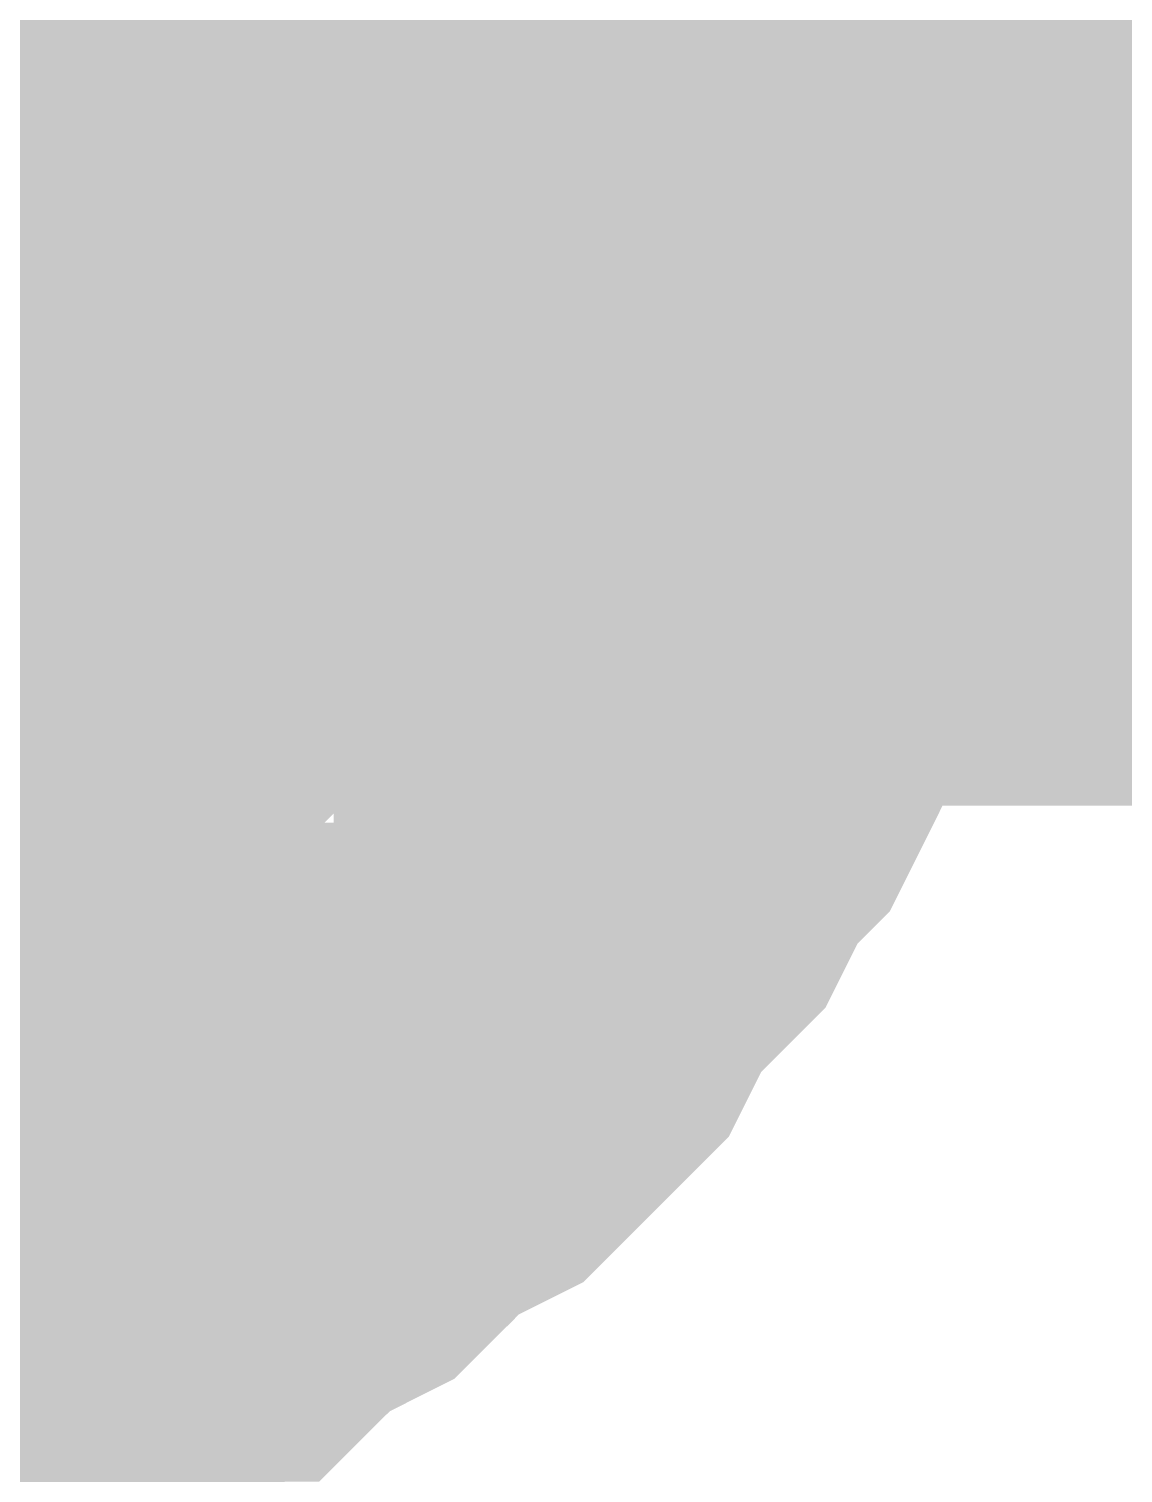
# Model space of a CAD drawing. Header units: inches. Extents: x 0 to 841, y 0 to 594.
# Drawn here: x 237.71 to 238.473, y 116.644 to 117.651 of the extents above; entities that cross this region are included whole.
import ezdxf

# ---------------------------------------------------------------- set-up
doc = ezdxf.new("R2010")
doc.units = ezdxf.units.IN
doc.layers.add('Sheet', color=255, linetype='Continuous')

msp = doc.modelspace()

# ---------------------------------------------------------------- linework, layer by layer
at = {"layer": 'Sheet'}
msp.add_lwpolyline([(237.246, 117.5, 0.508, 0.508, 1), (237.754, 117.5, 0.508, 0.508, 1)], format="xyseb", close=True, dxfattribs=at)
for points in [[(237.918, 117.8208, 0.2997, 0.2997, 0), (237.9405, 117.7983, 0.2997, 0.2997, 0), (237.9405, 117.7759, 0.2997, 0.2997, 0), (237.9629, 117.7534, 0.2997, 0.2997, 0), (237.9629, 117.7309, 0.2997, 0.2997, 0), (237.9854, 117.7085, 0.2997, 0.2997, 0), (237.9854, 117.686, 0.2997, 0.2997, 0), (238.0079, 117.6636, 0.2997, 0.2997, 0), (238.0079, 117.6411, 0.2997, 0.2997, 0), (238.0079, 117.6186, 0.2997, 0.2997, 0), (238.0303, 117.5962, 0.2997, 0.2997, 0), (238.0303, 117.5737, 0.2997, 0.2997, 0), (238.0303, 117.5288, 0.2997, 0.2997, 0), (238.0303, 117.5064, 0.2997, 0.2997, 0), (238.0303, 117.4839, 0.2997, 0.2997, 0)], [(237.918, 117.8208, 0.2997, 0.2997, 0), (237.9405, 117.7983, 0.2997, 0.2997, 0), (237.9405, 117.7759, 0.2997, 0.2997, 0), (237.9629, 117.7534, 0.2997, 0.2997, 0), (237.9629, 117.7309, 0.2997, 0.2997, 0), (237.9854, 117.7085, 0.2997, 0.2997, 0), (237.9854, 117.686, 0.2997, 0.2997, 0), (238.0079, 117.6636, 0.2997, 0.2997, 0), (238.0079, 117.6411, 0.2997, 0.2997, 0), (238.0079, 117.6186, 0.2997, 0.2997, 0), (238.0303, 117.5962, 0.2997, 0.2997, 0), (238.0303, 117.5737, 0.2997, 0.2997, 0), (238.0303, 117.5288, 0.2997, 0.2997, 0), (238.0303, 117.5064, 0.2997, 0.2997, 0), (238.0303, 117.4839, 0.2997, 0.2997, 0)], [(237.918, 117.8208, 0.2997, 0.2997, 0), (237.9405, 117.7983, 0.2997, 0.2997, 0), (237.9405, 117.7759, 0.2997, 0.2997, 0), (237.9629, 117.7534, 0.2997, 0.2997, 0), (237.9629, 117.7309, 0.2997, 0.2997, 0), (237.9854, 117.7085, 0.2997, 0.2997, 0), (237.9854, 117.686, 0.2997, 0.2997, 0), (238.0079, 117.6636, 0.2997, 0.2997, 0), (238.0079, 117.6411, 0.2997, 0.2997, 0), (238.0079, 117.6186, 0.2997, 0.2997, 0), (238.0303, 117.5962, 0.2997, 0.2997, 0), (238.0303, 117.5737, 0.2997, 0.2997, 0), (238.0303, 117.5288, 0.2997, 0.2997, 0), (238.0303, 117.5064, 0.2997, 0.2997, 0), (238.0303, 117.4839, 0.2997, 0.2997, 0)], [(238.21, 117.8208, 0.2997, 0.2997, 0), (238.21, 117.7759, 0.2997, 0.2997, 0), (238.2324, 117.7534, 0.2997, 0.2997, 0), (238.2324, 117.7085, 0.2997, 0.2997, 0), (238.2549, 117.686, 0.2997, 0.2997, 0), (238.2549, 117.6411, 0.2997, 0.2997, 0), (238.2773, 117.5962, 0.2997, 0.2997, 0), (238.2773, 117.5737, 0.2997, 0.2997, 0), (238.2773, 117.5288, 0.2997, 0.2997, 0), (238.2773, 117.4839, 0.2997, 0.2997, 0)], [(238.21, 117.8208, 0.2997, 0.2997, 0), (238.21, 117.7759, 0.2997, 0.2997, 0), (238.2324, 117.7534, 0.2997, 0.2997, 0), (238.2324, 117.7085, 0.2997, 0.2997, 0), (238.2549, 117.686, 0.2997, 0.2997, 0), (238.2549, 117.6411, 0.2997, 0.2997, 0), (238.2773, 117.5962, 0.2997, 0.2997, 0), (238.2773, 117.5737, 0.2997, 0.2997, 0), (238.2773, 117.5288, 0.2997, 0.2997, 0), (238.2773, 117.4839, 0.2997, 0.2997, 0)], [(238.21, 117.8208, 0.2997, 0.2997, 0), (238.21, 117.7759, 0.2997, 0.2997, 0), (238.2324, 117.7534, 0.2997, 0.2997, 0), (238.2324, 117.7085, 0.2997, 0.2997, 0), (238.2549, 117.686, 0.2997, 0.2997, 0), (238.2549, 117.6411, 0.2997, 0.2997, 0), (238.2773, 117.5962, 0.2997, 0.2997, 0), (238.2773, 117.5737, 0.2997, 0.2997, 0), (238.2773, 117.5288, 0.2997, 0.2997, 0), (238.2773, 117.4839, 0.2997, 0.2997, 0)], [(238.21, 117.8208, 0.2997, 0.2997, 0), (238.21, 117.7759, 0.2997, 0.2997, 0), (238.2324, 117.7534, 0.2997, 0.2997, 0), (238.2324, 117.7085, 0.2997, 0.2997, 0), (238.2549, 117.686, 0.2997, 0.2997, 0), (238.2549, 117.6411, 0.2997, 0.2997, 0), (238.2773, 117.5962, 0.2997, 0.2997, 0), (238.2773, 117.5737, 0.2997, 0.2997, 0), (238.2773, 117.5288, 0.2997, 0.2997, 0), (238.2773, 117.4839, 0.2997, 0.2997, 0)], [(222.512, 117.4839, 0.7493, 0.7493, 0), (237.5138, 117.4839, 0.7493, 0.7493, 0)], [(242.5219, 117.4839, 0.7493, 0.7493, 0), (237.5138, 117.4839, 0.7493, 0.7493, 0)], [(237.5138, 112.498, 0.7493, 0.7493, 0), (237.5138, 117.4839, 0.7493, 0.7493, 0)], [(237.9854, 117.7085, 0.0991, 0.0991, 0), (237.9854, 117.686, 0.0991, 0.0991, 0), (238.0079, 117.6636, 0.0991, 0.0991, 0), (238.0079, 117.6411, 0.0991, 0.0991, 0), (238.0079, 117.6186, 0.0991, 0.0991, 0), (238.0303, 117.5962, 0.0991, 0.0991, 0), (238.0303, 117.5737, 0.0991, 0.0991, 0), (238.0303, 117.5288, 0.0991, 0.0991, 0), (238.0303, 117.5064, 0.0991, 0.0991, 0), (238.0303, 117.4839, 0.0991, 0.0991, 0)], [(237.9854, 117.7085, 0.0991, 0.0991, 0), (237.9854, 117.686, 0.0991, 0.0991, 0), (238.0079, 117.6636, 0.0991, 0.0991, 0), (238.0079, 117.6411, 0.0991, 0.0991, 0), (238.0079, 117.6186, 0.0991, 0.0991, 0), (238.0303, 117.5962, 0.0991, 0.0991, 0), (238.0303, 117.5737, 0.0991, 0.0991, 0), (238.0303, 117.5288, 0.0991, 0.0991, 0), (238.0303, 117.5064, 0.0991, 0.0991, 0), (238.0303, 117.4839, 0.0991, 0.0991, 0)], [(237.9854, 117.7085, 0.0991, 0.0991, 0), (237.9854, 117.686, 0.0991, 0.0991, 0), (238.0079, 117.6636, 0.0991, 0.0991, 0), (238.0079, 117.6411, 0.0991, 0.0991, 0), (238.0079, 117.6186, 0.0991, 0.0991, 0), (238.0303, 117.5962, 0.0991, 0.0991, 0), (238.0303, 117.5737, 0.0991, 0.0991, 0), (238.0303, 117.5288, 0.0991, 0.0991, 0), (238.0303, 117.5064, 0.0991, 0.0991, 0), (238.0303, 117.4839, 0.0991, 0.0991, 0)], [(238.2324, 117.7085, 0.0991, 0.0991, 0), (238.2549, 117.686, 0.0991, 0.0991, 0), (238.2549, 117.6411, 0.0991, 0.0991, 0), (238.2773, 117.5962, 0.0991, 0.0991, 0), (238.2773, 117.5737, 0.0991, 0.0991, 0), (238.2773, 117.5288, 0.0991, 0.0991, 0), (238.2773, 117.4839, 0.0991, 0.0991, 0)], [(238.2324, 117.7085, 0.0991, 0.0991, 0), (238.2549, 117.686, 0.0991, 0.0991, 0), (238.2549, 117.6411, 0.0991, 0.0991, 0), (238.2773, 117.5962, 0.0991, 0.0991, 0), (238.2773, 117.5737, 0.0991, 0.0991, 0), (238.2773, 117.5288, 0.0991, 0.0991, 0), (238.2773, 117.4839, 0.0991, 0.0991, 0)], [(238.2324, 117.7085, 0.0991, 0.0991, 0), (238.2549, 117.686, 0.0991, 0.0991, 0), (238.2549, 117.6411, 0.0991, 0.0991, 0), (238.2773, 117.5962, 0.0991, 0.0991, 0), (238.2773, 117.5737, 0.0991, 0.0991, 0), (238.2773, 117.5288, 0.0991, 0.0991, 0), (238.2773, 117.4839, 0.0991, 0.0991, 0)], [(238.2324, 117.7085, 0.0991, 0.0991, 0), (238.2549, 117.686, 0.0991, 0.0991, 0), (238.2549, 117.6411, 0.0991, 0.0991, 0), (238.2773, 117.5962, 0.0991, 0.0991, 0), (238.2773, 117.5737, 0.0991, 0.0991, 0), (238.2773, 117.5288, 0.0991, 0.0991, 0), (238.2773, 117.4839, 0.0991, 0.0991, 0)], [(242.5219, 117.4839, 0.2997, 0.2997, 0), (237.5138, 117.4839, 0.2997, 0.2997, 0)], [(238.2773, 117.4839, 0.2997, 0.2997, 0), (238.2773, 117.439, 0.2997, 0.2997, 0), (238.2773, 117.4165, 0.2997, 0.2997, 0), (238.2773, 117.3716, 0.2997, 0.2997, 0), (238.2549, 117.3267, 0.2997, 0.2997, 0), (238.2549, 117.3042, 0.2997, 0.2997, 0), (238.2324, 117.2593, 0.2997, 0.2997, 0), (238.2324, 117.2368, 0.2997, 0.2997, 0), (238.21, 117.1919, 0.2997, 0.2997, 0), (238.21, 117.1695, 0.2997, 0.2997, 0), (238.1875, 117.1245, 0.2997, 0.2997, 0), (238.1651, 117.1021, 0.2997, 0.2997, 0), (238.1426, 117.0572, 0.2997, 0.2997, 0), (238.1201, 117.0347, 0.2997, 0.2997, 0), (238.0977, 117.0123, 0.2997, 0.2997, 0), (238.0752, 116.9673, 0.2997, 0.2997, 0), (238.0528, 116.9449, 0.2997, 0.2997, 0), (238.0303, 116.9224, 0.2997, 0.2997, 0), (238.0079, 116.9, 0.2997, 0.2997, 0), (237.9629, 116.8775, 0.2997, 0.2997, 0), (237.9405, 116.855, 0.2997, 0.2997, 0), (237.918, 116.8326, 0.2997, 0.2997, 0), (237.8731, 116.8101, 0.2997, 0.2997, 0), (237.8506, 116.7877, 0.2997, 0.2997, 0), (237.8057, 116.7877, 0.2997, 0.2997, 0), (237.7833, 116.7652, 0.2997, 0.2997, 0), (237.7384, 116.7652, 0.2997, 0.2997, 0), (237.7159, 116.7427, 0.2997, 0.2997, 0), (237.671, 116.7427, 0.2997, 0.2997, 0), (237.6261, 116.7203, 0.2997, 0.2997, 0), (237.6036, 116.7203, 0.2997, 0.2997, 0), (237.5587, 116.7203, 0.2997, 0.2997, 0)], [(238.2773, 117.4839, 0.2997, 0.2997, 0), (238.2773, 117.439, 0.2997, 0.2997, 0), (238.2773, 117.4165, 0.2997, 0.2997, 0), (238.2773, 117.3716, 0.2997, 0.2997, 0), (238.2549, 117.3267, 0.2997, 0.2997, 0), (238.2549, 117.3042, 0.2997, 0.2997, 0), (238.2324, 117.2593, 0.2997, 0.2997, 0), (238.2324, 117.2368, 0.2997, 0.2997, 0), (238.21, 117.1919, 0.2997, 0.2997, 0), (238.21, 117.1695, 0.2997, 0.2997, 0), (238.1875, 117.1245, 0.2997, 0.2997, 0), (238.1651, 117.1021, 0.2997, 0.2997, 0), (238.1426, 117.0572, 0.2997, 0.2997, 0), (238.1201, 117.0347, 0.2997, 0.2997, 0), (238.0977, 117.0123, 0.2997, 0.2997, 0), (238.0752, 116.9673, 0.2997, 0.2997, 0), (238.0528, 116.9449, 0.2997, 0.2997, 0), (238.0303, 116.9224, 0.2997, 0.2997, 0), (238.0079, 116.9, 0.2997, 0.2997, 0), (237.9629, 116.8775, 0.2997, 0.2997, 0), (237.9405, 116.855, 0.2997, 0.2997, 0), (237.918, 116.8326, 0.2997, 0.2997, 0), (237.8731, 116.8101, 0.2997, 0.2997, 0), (237.8506, 116.7877, 0.2997, 0.2997, 0), (237.8057, 116.7877, 0.2997, 0.2997, 0), (237.7833, 116.7652, 0.2997, 0.2997, 0), (237.7384, 116.7652, 0.2997, 0.2997, 0), (237.7159, 116.7427, 0.2997, 0.2997, 0), (237.671, 116.7427, 0.2997, 0.2997, 0), (237.6261, 116.7203, 0.2997, 0.2997, 0), (237.6036, 116.7203, 0.2997, 0.2997, 0), (237.5587, 116.7203, 0.2997, 0.2997, 0)], [(238.2773, 117.4839, 0.2997, 0.2997, 0), (238.2773, 117.439, 0.2997, 0.2997, 0), (238.2773, 117.4165, 0.2997, 0.2997, 0), (238.2773, 117.3716, 0.2997, 0.2997, 0), (238.2549, 117.3267, 0.2997, 0.2997, 0), (238.2549, 117.3042, 0.2997, 0.2997, 0), (238.2324, 117.2593, 0.2997, 0.2997, 0), (238.2324, 117.2368, 0.2997, 0.2997, 0), (238.21, 117.1919, 0.2997, 0.2997, 0), (238.21, 117.1695, 0.2997, 0.2997, 0), (238.1875, 117.1245, 0.2997, 0.2997, 0), (238.1651, 117.1021, 0.2997, 0.2997, 0), (238.1426, 117.0572, 0.2997, 0.2997, 0), (238.1201, 117.0347, 0.2997, 0.2997, 0), (238.0977, 117.0123, 0.2997, 0.2997, 0), (238.0752, 116.9673, 0.2997, 0.2997, 0), (238.0528, 116.9449, 0.2997, 0.2997, 0), (238.0303, 116.9224, 0.2997, 0.2997, 0), (238.0079, 116.9, 0.2997, 0.2997, 0), (237.9629, 116.8775, 0.2997, 0.2997, 0), (237.9405, 116.855, 0.2997, 0.2997, 0), (237.918, 116.8326, 0.2997, 0.2997, 0), (237.8731, 116.8101, 0.2997, 0.2997, 0), (237.8506, 116.7877, 0.2997, 0.2997, 0), (237.8057, 116.7877, 0.2997, 0.2997, 0), (237.7833, 116.7652, 0.2997, 0.2997, 0), (237.7384, 116.7652, 0.2997, 0.2997, 0), (237.7159, 116.7427, 0.2997, 0.2997, 0), (237.671, 116.7427, 0.2997, 0.2997, 0), (237.6261, 116.7203, 0.2997, 0.2997, 0), (237.6036, 116.7203, 0.2997, 0.2997, 0), (237.5587, 116.7203, 0.2997, 0.2997, 0)], [(238.2773, 117.4839, 0.2997, 0.2997, 0), (238.2773, 117.439, 0.2997, 0.2997, 0), (238.2773, 117.4165, 0.2997, 0.2997, 0), (238.2773, 117.3716, 0.2997, 0.2997, 0), (238.2549, 117.3267, 0.2997, 0.2997, 0), (238.2549, 117.3042, 0.2997, 0.2997, 0), (238.2324, 117.2593, 0.2997, 0.2997, 0), (238.2324, 117.2368, 0.2997, 0.2997, 0), (238.21, 117.1919, 0.2997, 0.2997, 0), (238.21, 117.1695, 0.2997, 0.2997, 0), (238.1875, 117.1245, 0.2997, 0.2997, 0), (238.1651, 117.1021, 0.2997, 0.2997, 0), (238.1426, 117.0572, 0.2997, 0.2997, 0), (238.1201, 117.0347, 0.2997, 0.2997, 0), (238.0977, 117.0123, 0.2997, 0.2997, 0), (238.0752, 116.9673, 0.2997, 0.2997, 0), (238.0528, 116.9449, 0.2997, 0.2997, 0), (238.0303, 116.9224, 0.2997, 0.2997, 0), (238.0079, 116.9, 0.2997, 0.2997, 0), (237.9629, 116.8775, 0.2997, 0.2997, 0), (237.9405, 116.855, 0.2997, 0.2997, 0), (237.918, 116.8326, 0.2997, 0.2997, 0), (237.8731, 116.8101, 0.2997, 0.2997, 0), (237.8506, 116.7877, 0.2997, 0.2997, 0), (237.8057, 116.7877, 0.2997, 0.2997, 0), (237.7833, 116.7652, 0.2997, 0.2997, 0), (237.7384, 116.7652, 0.2997, 0.2997, 0), (237.7159, 116.7427, 0.2997, 0.2997, 0), (237.671, 116.7427, 0.2997, 0.2997, 0), (237.6261, 116.7203, 0.2997, 0.2997, 0), (237.6036, 116.7203, 0.2997, 0.2997, 0), (237.5587, 116.7203, 0.2997, 0.2997, 0)], [(238.0303, 117.4839, 0.2997, 0.2997, 0), (238.0303, 117.4614, 0.2997, 0.2997, 0), (238.0303, 117.439, 0.2997, 0.2997, 0), (238.0303, 117.4165, 0.2997, 0.2997, 0), (238.0303, 117.3941, 0.2997, 0.2997, 0), (238.0079, 117.3716, 0.2997, 0.2997, 0), (238.0079, 117.3491, 0.2997, 0.2997, 0), (238.0079, 117.3042, 0.2997, 0.2997, 0), (237.9854, 117.2818, 0.2997, 0.2997, 0), (237.9854, 117.2818, 0.2997, 0.2997, 0), (237.9629, 117.2593, 0.2997, 0.2997, 0), (237.9629, 117.2368, 0.2997, 0.2997, 0), (237.9405, 117.2144, 0.2997, 0.2997, 0), (237.9405, 117.1919, 0.2997, 0.2997, 0), (237.918, 117.1695, 0.2997, 0.2997, 0), (237.8956, 117.147, 0.2997, 0.2997, 0), (237.8731, 117.147, 0.2997, 0.2997, 0), (237.8731, 117.1245, 0.2997, 0.2997, 0), (237.8506, 117.1021, 0.2997, 0.2997, 0), (237.8282, 117.0796, 0.2997, 0.2997, 0), (237.8057, 117.0796, 0.2997, 0.2997, 0), (237.7833, 117.0572, 0.2997, 0.2997, 0), (237.7608, 117.0572, 0.2997, 0.2997, 0), (237.7384, 117.0347, 0.2997, 0.2997, 0), (237.7159, 117.0347, 0.2997, 0.2997, 0), (237.6934, 117.0123, 0.2997, 0.2997, 0), (237.671, 117.0123, 0.2997, 0.2997, 0), (237.6485, 117.0123, 0.2997, 0.2997, 0), (237.6261, 116.9898, 0.2997, 0.2997, 0), (237.6036, 116.9898, 0.2997, 0.2997, 0), (237.5587, 116.9898, 0.2997, 0.2997, 0)], [(238.0303, 117.4839, 0.2997, 0.2997, 0), (238.0303, 117.4614, 0.2997, 0.2997, 0), (238.0303, 117.439, 0.2997, 0.2997, 0), (238.0303, 117.4165, 0.2997, 0.2997, 0), (238.0303, 117.3941, 0.2997, 0.2997, 0), (238.0079, 117.3716, 0.2997, 0.2997, 0), (238.0079, 117.3491, 0.2997, 0.2997, 0), (238.0079, 117.3042, 0.2997, 0.2997, 0), (237.9854, 117.2818, 0.2997, 0.2997, 0), (237.9854, 117.2818, 0.2997, 0.2997, 0), (237.9629, 117.2593, 0.2997, 0.2997, 0), (237.9629, 117.2368, 0.2997, 0.2997, 0), (237.9405, 117.2144, 0.2997, 0.2997, 0), (237.9405, 117.1919, 0.2997, 0.2997, 0), (237.918, 117.1695, 0.2997, 0.2997, 0), (237.8956, 117.147, 0.2997, 0.2997, 0), (237.8731, 117.147, 0.2997, 0.2997, 0), (237.8731, 117.1245, 0.2997, 0.2997, 0), (237.8506, 117.1021, 0.2997, 0.2997, 0), (237.8282, 117.0796, 0.2997, 0.2997, 0), (237.8057, 117.0796, 0.2997, 0.2997, 0), (237.7833, 117.0572, 0.2997, 0.2997, 0), (237.7608, 117.0572, 0.2997, 0.2997, 0), (237.7384, 117.0347, 0.2997, 0.2997, 0), (237.7159, 117.0347, 0.2997, 0.2997, 0), (237.6934, 117.0123, 0.2997, 0.2997, 0), (237.671, 117.0123, 0.2997, 0.2997, 0), (237.6485, 117.0123, 0.2997, 0.2997, 0), (237.6261, 116.9898, 0.2997, 0.2997, 0), (237.6036, 116.9898, 0.2997, 0.2997, 0), (237.5587, 116.9898, 0.2997, 0.2997, 0)], [(238.0303, 117.4839, 0.2997, 0.2997, 0), (238.0303, 117.4614, 0.2997, 0.2997, 0), (238.0303, 117.439, 0.2997, 0.2997, 0), (238.0303, 117.4165, 0.2997, 0.2997, 0), (238.0303, 117.3941, 0.2997, 0.2997, 0), (238.0079, 117.3716, 0.2997, 0.2997, 0), (238.0079, 117.3491, 0.2997, 0.2997, 0), (238.0079, 117.3042, 0.2997, 0.2997, 0), (237.9854, 117.2818, 0.2997, 0.2997, 0), (237.9854, 117.2818, 0.2997, 0.2997, 0), (237.9629, 117.2593, 0.2997, 0.2997, 0), (237.9629, 117.2368, 0.2997, 0.2997, 0), (237.9405, 117.2144, 0.2997, 0.2997, 0), (237.9405, 117.1919, 0.2997, 0.2997, 0), (237.918, 117.1695, 0.2997, 0.2997, 0), (237.8956, 117.147, 0.2997, 0.2997, 0), (237.8731, 117.147, 0.2997, 0.2997, 0), (237.8731, 117.1245, 0.2997, 0.2997, 0), (237.8506, 117.1021, 0.2997, 0.2997, 0), (237.8282, 117.0796, 0.2997, 0.2997, 0), (237.8057, 117.0796, 0.2997, 0.2997, 0), (237.7833, 117.0572, 0.2997, 0.2997, 0), (237.7608, 117.0572, 0.2997, 0.2997, 0), (237.7384, 117.0347, 0.2997, 0.2997, 0), (237.7159, 117.0347, 0.2997, 0.2997, 0), (237.6934, 117.0123, 0.2997, 0.2997, 0), (237.671, 117.0123, 0.2997, 0.2997, 0), (237.6485, 117.0123, 0.2997, 0.2997, 0), (237.6261, 116.9898, 0.2997, 0.2997, 0), (237.6036, 116.9898, 0.2997, 0.2997, 0), (237.5587, 116.9898, 0.2997, 0.2997, 0)], [(238.0303, 117.4839, 0.2997, 0.2997, 0), (238.0303, 117.4839, 0.2997, 0.2997, 0), (238.0303, 117.4839, 0.2997, 0.2997, 0), (238.0303, 117.4839, 0.2997, 0.2997, 0), (238.0303, 117.4839, 0.2997, 0.2997, 0), (238.0303, 117.4839, 0.2997, 0.2997, 0), (238.0303, 117.4839, 0.2997, 0.2997, 0), (238.0303, 117.4839, 0.2997, 0.2997, 0), (238.0303, 117.4839, 0.2997, 0.2997, 0), (238.0303, 117.4839, 0.2997, 0.2997, 0), (238.0303, 117.4839, 0.2997, 0.2997, 0), (238.0303, 117.4839, 0.2997, 0.2997, 0), (238.0303, 117.4839, 0.2997, 0.2997, 0), (238.0303, 117.4839, 0.2997, 0.2997, 0), (238.0303, 117.4839, 0.2997, 0.2997, 0), (238.0303, 117.4839, 0.2997, 0.2997, 0), (238.0303, 117.4839, 0.2997, 0.2997, 0), (238.0303, 117.4839, 0.2997, 0.2997, 0), (238.0303, 117.4839, 0.2997, 0.2997, 0), (238.0303, 117.4839, 0.2997, 0.2997, 0), (238.0303, 117.4839, 0.2997, 0.2997, 0), (238.0303, 117.4839, 0.2997, 0.2997, 0), (238.0303, 117.4839, 0.2997, 0.2997, 0), (238.0303, 117.4839, 0.2997, 0.2997, 0), (238.0303, 117.4839, 0.2997, 0.2997, 0), (238.0303, 117.4839, 0.2997, 0.2997, 0), (238.0303, 117.4839, 0.2997, 0.2997, 0), (238.0303, 117.4839, 0.2997, 0.2997, 0), (238.0303, 117.4839, 0.2997, 0.2997, 0), (238.0303, 117.4839, 0.2997, 0.2997, 0), (238.0303, 117.4839, 0.2997, 0.2997, 0), (238.0303, 117.4839, 0.2997, 0.2997, 0), (238.0303, 117.4839, 0.2997, 0.2997, 0)], [(238.0303, 117.4839, 0.2997, 0.2997, 0), (238.0303, 117.4839, 0.2997, 0.2997, 0)], [(238.0303, 117.4839, 0.2997, 0.2997, 0), (238.0303, 117.4839, 0.2997, 0.2997, 0), (238.0303, 117.4839, 0.2997, 0.2997, 0), (238.0303, 117.4839, 0.2997, 0.2997, 0), (238.0303, 117.4839, 0.2997, 0.2997, 0), (238.0303, 117.4839, 0.2997, 0.2997, 0), (238.0303, 117.4839, 0.2997, 0.2997, 0), (238.0303, 117.4839, 0.2997, 0.2997, 0), (238.0303, 117.4839, 0.2997, 0.2997, 0), (238.0303, 117.4839, 0.2997, 0.2997, 0), (238.0303, 117.4839, 0.2997, 0.2997, 0), (238.0303, 117.4839, 0.2997, 0.2997, 0), (238.0303, 117.4839, 0.2997, 0.2997, 0), (238.0303, 117.4839, 0.2997, 0.2997, 0), (238.0303, 117.4839, 0.2997, 0.2997, 0), (238.0303, 117.4839, 0.2997, 0.2997, 0), (238.0303, 117.4839, 0.2997, 0.2997, 0), (238.0303, 117.4839, 0.2997, 0.2997, 0), (238.0303, 117.4839, 0.2997, 0.2997, 0), (238.0303, 117.4839, 0.2997, 0.2997, 0), (238.0303, 117.4839, 0.2997, 0.2997, 0), (238.0303, 117.4839, 0.2997, 0.2997, 0), (238.0303, 117.4839, 0.2997, 0.2997, 0), (238.0303, 117.4839, 0.2997, 0.2997, 0), (238.0303, 117.4839, 0.2997, 0.2997, 0), (238.0303, 117.4839, 0.2997, 0.2997, 0), (238.0303, 117.4839, 0.2997, 0.2997, 0), (238.0303, 117.4839, 0.2997, 0.2997, 0), (238.0303, 117.4839, 0.2997, 0.2997, 0), (238.0303, 117.4839, 0.2997, 0.2997, 0), (238.0303, 117.4839, 0.2997, 0.2997, 0), (238.0303, 117.4839, 0.2997, 0.2997, 0), (238.0303, 117.4839, 0.2997, 0.2997, 0)], [(238.0303, 117.4839, 0.2997, 0.2997, 0), (238.0303, 117.4839, 0.2997, 0.2997, 0)], [(238.0303, 117.4839, 0.2997, 0.2997, 0), (238.0303, 117.4839, 0.2997, 0.2997, 0), (238.0303, 117.4839, 0.2997, 0.2997, 0), (238.0303, 117.4839, 0.2997, 0.2997, 0), (238.0303, 117.4839, 0.2997, 0.2997, 0), (238.0303, 117.4839, 0.2997, 0.2997, 0), (238.0303, 117.4839, 0.2997, 0.2997, 0), (238.0303, 117.4839, 0.2997, 0.2997, 0), (238.0303, 117.4839, 0.2997, 0.2997, 0), (238.0303, 117.4839, 0.2997, 0.2997, 0), (238.0303, 117.4839, 0.2997, 0.2997, 0), (238.0303, 117.4839, 0.2997, 0.2997, 0), (238.0303, 117.4839, 0.2997, 0.2997, 0), (238.0303, 117.4839, 0.2997, 0.2997, 0), (238.0303, 117.4839, 0.2997, 0.2997, 0), (238.0303, 117.4839, 0.2997, 0.2997, 0), (238.0303, 117.4839, 0.2997, 0.2997, 0), (238.0303, 117.4839, 0.2997, 0.2997, 0), (238.0303, 117.4839, 0.2997, 0.2997, 0), (238.0303, 117.4839, 0.2997, 0.2997, 0), (238.0303, 117.4839, 0.2997, 0.2997, 0), (238.0303, 117.4839, 0.2997, 0.2997, 0), (238.0303, 117.4839, 0.2997, 0.2997, 0), (238.0303, 117.4839, 0.2997, 0.2997, 0), (238.0303, 117.4839, 0.2997, 0.2997, 0), (238.0303, 117.4839, 0.2997, 0.2997, 0), (238.0303, 117.4839, 0.2997, 0.2997, 0), (238.0303, 117.4839, 0.2997, 0.2997, 0), (238.0303, 117.4839, 0.2997, 0.2997, 0), (238.0303, 117.4839, 0.2997, 0.2997, 0), (238.0303, 117.4839, 0.2997, 0.2997, 0), (238.0303, 117.4839, 0.2997, 0.2997, 0), (238.0303, 117.4839, 0.2997, 0.2997, 0)], [(238.0303, 117.4839, 0.2997, 0.2997, 0), (238.0303, 117.4839, 0.2997, 0.2997, 0)], [(238.2773, 117.4839, 0.2997, 0.2997, 0), (238.2773, 117.4839, 0.2997, 0.2997, 0), (238.2773, 117.4839, 0.2997, 0.2997, 0), (238.2773, 117.4839, 0.2997, 0.2997, 0), (238.2773, 117.4839, 0.2997, 0.2997, 0), (238.2773, 117.4839, 0.2997, 0.2997, 0), (238.2773, 117.4839, 0.2997, 0.2997, 0), (238.2773, 117.4839, 0.2997, 0.2997, 0), (238.2773, 117.4839, 0.2997, 0.2997, 0), (238.2773, 117.4839, 0.2997, 0.2997, 0), (238.2773, 117.4839, 0.2997, 0.2997, 0), (238.2773, 117.4839, 0.2997, 0.2997, 0), (238.2773, 117.4839, 0.2997, 0.2997, 0), (238.2773, 117.4839, 0.2997, 0.2997, 0), (238.2773, 117.4839, 0.2997, 0.2997, 0), (238.2773, 117.4839, 0.2997, 0.2997, 0), (238.2773, 117.4839, 0.2997, 0.2997, 0), (238.2773, 117.4839, 0.2997, 0.2997, 0), (238.2773, 117.4839, 0.2997, 0.2997, 0), (238.2773, 117.4839, 0.2997, 0.2997, 0), (238.2773, 117.4839, 0.2997, 0.2997, 0), (238.2773, 117.4839, 0.2997, 0.2997, 0), (238.2773, 117.4839, 0.2997, 0.2997, 0), (238.2773, 117.4839, 0.2997, 0.2997, 0), (238.2773, 117.4839, 0.2997, 0.2997, 0), (238.2773, 117.4839, 0.2997, 0.2997, 0), (238.2773, 117.4839, 0.2997, 0.2997, 0), (238.2773, 117.4839, 0.2997, 0.2997, 0), (238.2773, 117.4839, 0.2997, 0.2997, 0), (238.2773, 117.4839, 0.2997, 0.2997, 0), (238.2773, 117.4839, 0.2997, 0.2997, 0), (238.2773, 117.4839, 0.2997, 0.2997, 0), (238.2773, 117.4839, 0.2997, 0.2997, 0)], [(238.2773, 117.4839, 0.2997, 0.2997, 0), (238.2773, 117.4839, 0.2997, 0.2997, 0)], [(238.2773, 117.4839, 0.2997, 0.2997, 0), (238.2773, 117.4839, 0.2997, 0.2997, 0), (238.2773, 117.4839, 0.2997, 0.2997, 0), (238.2773, 117.4839, 0.2997, 0.2997, 0), (238.2773, 117.4839, 0.2997, 0.2997, 0), (238.2773, 117.4839, 0.2997, 0.2997, 0), (238.2773, 117.4839, 0.2997, 0.2997, 0), (238.2773, 117.4839, 0.2997, 0.2997, 0), (238.2773, 117.4839, 0.2997, 0.2997, 0), (238.2773, 117.4839, 0.2997, 0.2997, 0), (238.2773, 117.4839, 0.2997, 0.2997, 0), (238.2773, 117.4839, 0.2997, 0.2997, 0), (238.2773, 117.4839, 0.2997, 0.2997, 0), (238.2773, 117.4839, 0.2997, 0.2997, 0), (238.2773, 117.4839, 0.2997, 0.2997, 0), (238.2773, 117.4839, 0.2997, 0.2997, 0), (238.2773, 117.4839, 0.2997, 0.2997, 0), (238.2773, 117.4839, 0.2997, 0.2997, 0), (238.2773, 117.4839, 0.2997, 0.2997, 0), (238.2773, 117.4839, 0.2997, 0.2997, 0), (238.2773, 117.4839, 0.2997, 0.2997, 0), (238.2773, 117.4839, 0.2997, 0.2997, 0), (238.2773, 117.4839, 0.2997, 0.2997, 0), (238.2773, 117.4839, 0.2997, 0.2997, 0), (238.2773, 117.4839, 0.2997, 0.2997, 0), (238.2773, 117.4839, 0.2997, 0.2997, 0), (238.2773, 117.4839, 0.2997, 0.2997, 0), (238.2773, 117.4839, 0.2997, 0.2997, 0), (238.2773, 117.4839, 0.2997, 0.2997, 0), (238.2773, 117.4839, 0.2997, 0.2997, 0), (238.2773, 117.4839, 0.2997, 0.2997, 0), (238.2773, 117.4839, 0.2997, 0.2997, 0), (238.2773, 117.4839, 0.2997, 0.2997, 0)], [(238.2773, 117.4839, 0.2997, 0.2997, 0), (238.2773, 117.4839, 0.2997, 0.2997, 0)], [(238.2773, 117.4839, 0.2997, 0.2997, 0), (238.2773, 117.4839, 0.2997, 0.2997, 0), (238.2773, 117.4839, 0.2997, 0.2997, 0), (238.2773, 117.4839, 0.2997, 0.2997, 0), (238.2773, 117.4839, 0.2997, 0.2997, 0), (238.2773, 117.4839, 0.2997, 0.2997, 0), (238.2773, 117.4839, 0.2997, 0.2997, 0), (238.2773, 117.4839, 0.2997, 0.2997, 0), (238.2773, 117.4839, 0.2997, 0.2997, 0), (238.2773, 117.4839, 0.2997, 0.2997, 0), (238.2773, 117.4839, 0.2997, 0.2997, 0), (238.2773, 117.4839, 0.2997, 0.2997, 0), (238.2773, 117.4839, 0.2997, 0.2997, 0), (238.2773, 117.4839, 0.2997, 0.2997, 0), (238.2773, 117.4839, 0.2997, 0.2997, 0), (238.2773, 117.4839, 0.2997, 0.2997, 0), (238.2773, 117.4839, 0.2997, 0.2997, 0), (238.2773, 117.4839, 0.2997, 0.2997, 0), (238.2773, 117.4839, 0.2997, 0.2997, 0), (238.2773, 117.4839, 0.2997, 0.2997, 0), (238.2773, 117.4839, 0.2997, 0.2997, 0), (238.2773, 117.4839, 0.2997, 0.2997, 0), (238.2773, 117.4839, 0.2997, 0.2997, 0), (238.2773, 117.4839, 0.2997, 0.2997, 0), (238.2773, 117.4839, 0.2997, 0.2997, 0), (238.2773, 117.4839, 0.2997, 0.2997, 0), (238.2773, 117.4839, 0.2997, 0.2997, 0), (238.2773, 117.4839, 0.2997, 0.2997, 0), (238.2773, 117.4839, 0.2997, 0.2997, 0), (238.2773, 117.4839, 0.2997, 0.2997, 0), (238.2773, 117.4839, 0.2997, 0.2997, 0), (238.2773, 117.4839, 0.2997, 0.2997, 0), (238.2773, 117.4839, 0.2997, 0.2997, 0)], [(238.2773, 117.4839, 0.2997, 0.2997, 0), (238.2773, 117.4839, 0.2997, 0.2997, 0)], [(238.2773, 117.4839, 0.2997, 0.2997, 0), (238.2773, 117.4839, 0.2997, 0.2997, 0), (238.2773, 117.4839, 0.2997, 0.2997, 0), (238.2773, 117.4839, 0.2997, 0.2997, 0), (238.2773, 117.4839, 0.2997, 0.2997, 0), (238.2773, 117.4839, 0.2997, 0.2997, 0), (238.2773, 117.4839, 0.2997, 0.2997, 0), (238.2773, 117.4839, 0.2997, 0.2997, 0), (238.2773, 117.4839, 0.2997, 0.2997, 0), (238.2773, 117.4839, 0.2997, 0.2997, 0), (238.2773, 117.4839, 0.2997, 0.2997, 0), (238.2773, 117.4839, 0.2997, 0.2997, 0), (238.2773, 117.4839, 0.2997, 0.2997, 0), (238.2773, 117.4839, 0.2997, 0.2997, 0), (238.2773, 117.4839, 0.2997, 0.2997, 0), (238.2773, 117.4839, 0.2997, 0.2997, 0), (238.2773, 117.4839, 0.2997, 0.2997, 0), (238.2773, 117.4839, 0.2997, 0.2997, 0), (238.2773, 117.4839, 0.2997, 0.2997, 0), (238.2773, 117.4839, 0.2997, 0.2997, 0), (238.2773, 117.4839, 0.2997, 0.2997, 0), (238.2773, 117.4839, 0.2997, 0.2997, 0), (238.2773, 117.4839, 0.2997, 0.2997, 0), (238.2773, 117.4839, 0.2997, 0.2997, 0), (238.2773, 117.4839, 0.2997, 0.2997, 0), (238.2773, 117.4839, 0.2997, 0.2997, 0), (238.2773, 117.4839, 0.2997, 0.2997, 0), (238.2773, 117.4839, 0.2997, 0.2997, 0), (238.2773, 117.4839, 0.2997, 0.2997, 0), (238.2773, 117.4839, 0.2997, 0.2997, 0), (238.2773, 117.4839, 0.2997, 0.2997, 0), (238.2773, 117.4839, 0.2997, 0.2997, 0), (238.2773, 117.4839, 0.2997, 0.2997, 0)], [(238.2773, 117.4839, 0.2997, 0.2997, 0), (238.2773, 117.4839, 0.2997, 0.2997, 0)], [(238.2773, 117.4839, 0.0991, 0.0991, 0), (238.2773, 117.439, 0.0991, 0.0991, 0), (238.2773, 117.4165, 0.0991, 0.0991, 0), (238.2773, 117.3716, 0.0991, 0.0991, 0), (238.2549, 117.3267, 0.0991, 0.0991, 0), (238.2549, 117.3042, 0.0991, 0.0991, 0), (238.2324, 117.2593, 0.0991, 0.0991, 0), (238.2324, 117.2368, 0.0991, 0.0991, 0), (238.21, 117.1919, 0.0991, 0.0991, 0), (238.21, 117.1695, 0.0991, 0.0991, 0), (238.1875, 117.1245, 0.0991, 0.0991, 0), (238.1651, 117.1021, 0.0991, 0.0991, 0), (238.1426, 117.0572, 0.0991, 0.0991, 0), (238.1201, 117.0347, 0.0991, 0.0991, 0), (238.0977, 117.0123, 0.0991, 0.0991, 0), (238.0752, 116.9673, 0.0991, 0.0991, 0), (238.0528, 116.9449, 0.0991, 0.0991, 0), (238.0303, 116.9224, 0.0991, 0.0991, 0), (238.0079, 116.9, 0.0991, 0.0991, 0), (237.9629, 116.8775, 0.0991, 0.0991, 0), (237.9405, 116.855, 0.0991, 0.0991, 0), (237.918, 116.8326, 0.0991, 0.0991, 0), (237.8731, 116.8101, 0.0991, 0.0991, 0), (237.8506, 116.7877, 0.0991, 0.0991, 0), (237.8057, 116.7877, 0.0991, 0.0991, 0), (237.7833, 116.7652, 0.0991, 0.0991, 0), (237.7384, 116.7652, 0.0991, 0.0991, 0), (237.7159, 116.7427, 0.0991, 0.0991, 0), (237.671, 116.7427, 0.0991, 0.0991, 0), (237.6261, 116.7203, 0.0991, 0.0991, 0)], [(238.2773, 117.4839, 0.0991, 0.0991, 0), (238.2773, 117.439, 0.0991, 0.0991, 0), (238.2773, 117.4165, 0.0991, 0.0991, 0), (238.2773, 117.3716, 0.0991, 0.0991, 0), (238.2549, 117.3267, 0.0991, 0.0991, 0), (238.2549, 117.3042, 0.0991, 0.0991, 0), (238.2324, 117.2593, 0.0991, 0.0991, 0), (238.2324, 117.2368, 0.0991, 0.0991, 0), (238.21, 117.1919, 0.0991, 0.0991, 0), (238.21, 117.1695, 0.0991, 0.0991, 0), (238.1875, 117.1245, 0.0991, 0.0991, 0), (238.1651, 117.1021, 0.0991, 0.0991, 0), (238.1426, 117.0572, 0.0991, 0.0991, 0), (238.1201, 117.0347, 0.0991, 0.0991, 0), (238.0977, 117.0123, 0.0991, 0.0991, 0), (238.0752, 116.9673, 0.0991, 0.0991, 0), (238.0528, 116.9449, 0.0991, 0.0991, 0), (238.0303, 116.9224, 0.0991, 0.0991, 0), (238.0079, 116.9, 0.0991, 0.0991, 0), (237.9629, 116.8775, 0.0991, 0.0991, 0), (237.9405, 116.855, 0.0991, 0.0991, 0), (237.918, 116.8326, 0.0991, 0.0991, 0), (237.8731, 116.8101, 0.0991, 0.0991, 0), (237.8506, 116.7877, 0.0991, 0.0991, 0), (237.8057, 116.7877, 0.0991, 0.0991, 0), (237.7833, 116.7652, 0.0991, 0.0991, 0), (237.7384, 116.7652, 0.0991, 0.0991, 0), (237.7159, 116.7427, 0.0991, 0.0991, 0), (237.671, 116.7427, 0.0991, 0.0991, 0), (237.6261, 116.7203, 0.0991, 0.0991, 0)], [(238.2773, 117.4839, 0.0991, 0.0991, 0), (238.2773, 117.439, 0.0991, 0.0991, 0), (238.2773, 117.4165, 0.0991, 0.0991, 0), (238.2773, 117.3716, 0.0991, 0.0991, 0), (238.2549, 117.3267, 0.0991, 0.0991, 0), (238.2549, 117.3042, 0.0991, 0.0991, 0), (238.2324, 117.2593, 0.0991, 0.0991, 0), (238.2324, 117.2368, 0.0991, 0.0991, 0), (238.21, 117.1919, 0.0991, 0.0991, 0), (238.21, 117.1695, 0.0991, 0.0991, 0), (238.1875, 117.1245, 0.0991, 0.0991, 0), (238.1651, 117.1021, 0.0991, 0.0991, 0), (238.1426, 117.0572, 0.0991, 0.0991, 0), (238.1201, 117.0347, 0.0991, 0.0991, 0), (238.0977, 117.0123, 0.0991, 0.0991, 0), (238.0752, 116.9673, 0.0991, 0.0991, 0), (238.0528, 116.9449, 0.0991, 0.0991, 0), (238.0303, 116.9224, 0.0991, 0.0991, 0), (238.0079, 116.9, 0.0991, 0.0991, 0), (237.9629, 116.8775, 0.0991, 0.0991, 0), (237.9405, 116.855, 0.0991, 0.0991, 0), (237.918, 116.8326, 0.0991, 0.0991, 0), (237.8731, 116.8101, 0.0991, 0.0991, 0), (237.8506, 116.7877, 0.0991, 0.0991, 0), (237.8057, 116.7877, 0.0991, 0.0991, 0), (237.7833, 116.7652, 0.0991, 0.0991, 0), (237.7384, 116.7652, 0.0991, 0.0991, 0), (237.7159, 116.7427, 0.0991, 0.0991, 0), (237.671, 116.7427, 0.0991, 0.0991, 0), (237.6261, 116.7203, 0.0991, 0.0991, 0)], [(238.2773, 117.4839, 0.0991, 0.0991, 0), (238.2773, 117.439, 0.0991, 0.0991, 0), (238.2773, 117.4165, 0.0991, 0.0991, 0), (238.2773, 117.3716, 0.0991, 0.0991, 0), (238.2549, 117.3267, 0.0991, 0.0991, 0), (238.2549, 117.3042, 0.0991, 0.0991, 0), (238.2324, 117.2593, 0.0991, 0.0991, 0), (238.2324, 117.2368, 0.0991, 0.0991, 0), (238.21, 117.1919, 0.0991, 0.0991, 0), (238.21, 117.1695, 0.0991, 0.0991, 0), (238.1875, 117.1245, 0.0991, 0.0991, 0), (238.1651, 117.1021, 0.0991, 0.0991, 0), (238.1426, 117.0572, 0.0991, 0.0991, 0), (238.1201, 117.0347, 0.0991, 0.0991, 0), (238.0977, 117.0123, 0.0991, 0.0991, 0), (238.0752, 116.9673, 0.0991, 0.0991, 0), (238.0528, 116.9449, 0.0991, 0.0991, 0), (238.0303, 116.9224, 0.0991, 0.0991, 0), (238.0079, 116.9, 0.0991, 0.0991, 0), (237.9629, 116.8775, 0.0991, 0.0991, 0), (237.9405, 116.855, 0.0991, 0.0991, 0), (237.918, 116.8326, 0.0991, 0.0991, 0), (237.8731, 116.8101, 0.0991, 0.0991, 0), (237.8506, 116.7877, 0.0991, 0.0991, 0), (237.8057, 116.7877, 0.0991, 0.0991, 0), (237.7833, 116.7652, 0.0991, 0.0991, 0), (237.7384, 116.7652, 0.0991, 0.0991, 0), (237.7159, 116.7427, 0.0991, 0.0991, 0), (237.671, 116.7427, 0.0991, 0.0991, 0), (237.6261, 116.7203, 0.0991, 0.0991, 0)], [(238.0303, 117.4839, 0.0991, 0.0991, 0), (238.0303, 117.4614, 0.0991, 0.0991, 0), (238.0303, 117.439, 0.0991, 0.0991, 0), (238.0303, 117.4165, 0.0991, 0.0991, 0), (238.0303, 117.3941, 0.0991, 0.0991, 0), (238.0079, 117.3716, 0.0991, 0.0991, 0), (238.0079, 117.3491, 0.0991, 0.0991, 0), (238.0079, 117.3042, 0.0991, 0.0991, 0), (237.9854, 117.2818, 0.0991, 0.0991, 0), (237.9854, 117.2818, 0.0991, 0.0991, 0), (237.9629, 117.2593, 0.0991, 0.0991, 0), (237.9629, 117.2368, 0.0991, 0.0991, 0), (237.9405, 117.2144, 0.0991, 0.0991, 0), (237.9405, 117.1919, 0.0991, 0.0991, 0), (237.918, 117.1695, 0.0991, 0.0991, 0), (237.8956, 117.147, 0.0991, 0.0991, 0), (237.8731, 117.147, 0.0991, 0.0991, 0), (237.8731, 117.1245, 0.0991, 0.0991, 0), (237.8506, 117.1021, 0.0991, 0.0991, 0), (237.8282, 117.0796, 0.0991, 0.0991, 0), (237.8057, 117.0796, 0.0991, 0.0991, 0), (237.7833, 117.0572, 0.0991, 0.0991, 0), (237.7608, 117.0572, 0.0991, 0.0991, 0), (237.7384, 117.0347, 0.0991, 0.0991, 0), (237.7159, 117.0347, 0.0991, 0.0991, 0), (237.6934, 117.0123, 0.0991, 0.0991, 0), (237.671, 117.0123, 0.0991, 0.0991, 0), (237.6485, 117.0123, 0.0991, 0.0991, 0)], [(238.0303, 117.4839, 0.0991, 0.0991, 0), (238.0303, 117.4614, 0.0991, 0.0991, 0), (238.0303, 117.439, 0.0991, 0.0991, 0), (238.0303, 117.4165, 0.0991, 0.0991, 0), (238.0303, 117.3941, 0.0991, 0.0991, 0), (238.0079, 117.3716, 0.0991, 0.0991, 0), (238.0079, 117.3491, 0.0991, 0.0991, 0), (238.0079, 117.3042, 0.0991, 0.0991, 0), (237.9854, 117.2818, 0.0991, 0.0991, 0), (237.9854, 117.2818, 0.0991, 0.0991, 0), (237.9629, 117.2593, 0.0991, 0.0991, 0), (237.9629, 117.2368, 0.0991, 0.0991, 0), (237.9405, 117.2144, 0.0991, 0.0991, 0), (237.9405, 117.1919, 0.0991, 0.0991, 0), (237.918, 117.1695, 0.0991, 0.0991, 0), (237.8956, 117.147, 0.0991, 0.0991, 0), (237.8731, 117.147, 0.0991, 0.0991, 0), (237.8731, 117.1245, 0.0991, 0.0991, 0), (237.8506, 117.1021, 0.0991, 0.0991, 0), (237.8282, 117.0796, 0.0991, 0.0991, 0), (237.8057, 117.0796, 0.0991, 0.0991, 0), (237.7833, 117.0572, 0.0991, 0.0991, 0), (237.7608, 117.0572, 0.0991, 0.0991, 0), (237.7384, 117.0347, 0.0991, 0.0991, 0), (237.7159, 117.0347, 0.0991, 0.0991, 0), (237.6934, 117.0123, 0.0991, 0.0991, 0), (237.671, 117.0123, 0.0991, 0.0991, 0), (237.6485, 117.0123, 0.0991, 0.0991, 0)], [(238.0303, 117.4839, 0.0991, 0.0991, 0), (238.0303, 117.4614, 0.0991, 0.0991, 0), (238.0303, 117.439, 0.0991, 0.0991, 0), (238.0303, 117.4165, 0.0991, 0.0991, 0), (238.0303, 117.3941, 0.0991, 0.0991, 0), (238.0079, 117.3716, 0.0991, 0.0991, 0), (238.0079, 117.3491, 0.0991, 0.0991, 0), (238.0079, 117.3042, 0.0991, 0.0991, 0), (237.9854, 117.2818, 0.0991, 0.0991, 0), (237.9854, 117.2818, 0.0991, 0.0991, 0), (237.9629, 117.2593, 0.0991, 0.0991, 0), (237.9629, 117.2368, 0.0991, 0.0991, 0), (237.9405, 117.2144, 0.0991, 0.0991, 0), (237.9405, 117.1919, 0.0991, 0.0991, 0), (237.918, 117.1695, 0.0991, 0.0991, 0), (237.8956, 117.147, 0.0991, 0.0991, 0), (237.8731, 117.147, 0.0991, 0.0991, 0), (237.8731, 117.1245, 0.0991, 0.0991, 0), (237.8506, 117.1021, 0.0991, 0.0991, 0), (237.8282, 117.0796, 0.0991, 0.0991, 0), (237.8057, 117.0796, 0.0991, 0.0991, 0), (237.7833, 117.0572, 0.0991, 0.0991, 0), (237.7608, 117.0572, 0.0991, 0.0991, 0), (237.7384, 117.0347, 0.0991, 0.0991, 0), (237.7159, 117.0347, 0.0991, 0.0991, 0), (237.6934, 117.0123, 0.0991, 0.0991, 0), (237.671, 117.0123, 0.0991, 0.0991, 0), (237.6485, 117.0123, 0.0991, 0.0991, 0)], [(238.0303, 117.4839, 0.0991, 0.0991, 0), (238.0303, 117.4839, 0.0991, 0.0991, 0), (238.0303, 117.4839, 0.0991, 0.0991, 0), (238.0303, 117.4839, 0.0991, 0.0991, 0), (238.0303, 117.4839, 0.0991, 0.0991, 0), (238.0303, 117.4839, 0.0991, 0.0991, 0), (238.0303, 117.4839, 0.0991, 0.0991, 0), (238.0303, 117.4839, 0.0991, 0.0991, 0), (238.0303, 117.4839, 0.0991, 0.0991, 0), (238.0303, 117.4839, 0.0991, 0.0991, 0), (238.0303, 117.4839, 0.0991, 0.0991, 0), (238.0303, 117.4839, 0.0991, 0.0991, 0), (238.0303, 117.4839, 0.0991, 0.0991, 0), (238.0303, 117.4839, 0.0991, 0.0991, 0), (238.0303, 117.4839, 0.0991, 0.0991, 0), (238.0303, 117.4839, 0.0991, 0.0991, 0), (238.0303, 117.4839, 0.0991, 0.0991, 0), (238.0303, 117.4839, 0.0991, 0.0991, 0), (238.0303, 117.4839, 0.0991, 0.0991, 0), (238.0303, 117.4839, 0.0991, 0.0991, 0), (238.0303, 117.4839, 0.0991, 0.0991, 0), (238.0303, 117.4839, 0.0991, 0.0991, 0), (238.0303, 117.4839, 0.0991, 0.0991, 0), (238.0303, 117.4839, 0.0991, 0.0991, 0), (238.0303, 117.4839, 0.0991, 0.0991, 0), (238.0303, 117.4839, 0.0991, 0.0991, 0), (238.0303, 117.4839, 0.0991, 0.0991, 0), (238.0303, 117.4839, 0.0991, 0.0991, 0), (238.0303, 117.4839, 0.0991, 0.0991, 0), (238.0303, 117.4839, 0.0991, 0.0991, 0), (238.0303, 117.4839, 0.0991, 0.0991, 0), (238.0303, 117.4839, 0.0991, 0.0991, 0), (238.0303, 117.4839, 0.0991, 0.0991, 0)], [(238.0303, 117.4839, 0.0991, 0.0991, 0), (238.0303, 117.4839, 0.0991, 0.0991, 0)], [(238.0303, 117.4839, 0.0991, 0.0991, 0), (238.0303, 117.4839, 0.0991, 0.0991, 0), (238.0303, 117.4839, 0.0991, 0.0991, 0), (238.0303, 117.4839, 0.0991, 0.0991, 0), (238.0303, 117.4839, 0.0991, 0.0991, 0), (238.0303, 117.4839, 0.0991, 0.0991, 0), (238.0303, 117.4839, 0.0991, 0.0991, 0), (238.0303, 117.4839, 0.0991, 0.0991, 0), (238.0303, 117.4839, 0.0991, 0.0991, 0), (238.0303, 117.4839, 0.0991, 0.0991, 0), (238.0303, 117.4839, 0.0991, 0.0991, 0), (238.0303, 117.4839, 0.0991, 0.0991, 0), (238.0303, 117.4839, 0.0991, 0.0991, 0), (238.0303, 117.4839, 0.0991, 0.0991, 0), (238.0303, 117.4839, 0.0991, 0.0991, 0), (238.0303, 117.4839, 0.0991, 0.0991, 0), (238.0303, 117.4839, 0.0991, 0.0991, 0), (238.0303, 117.4839, 0.0991, 0.0991, 0), (238.0303, 117.4839, 0.0991, 0.0991, 0), (238.0303, 117.4839, 0.0991, 0.0991, 0), (238.0303, 117.4839, 0.0991, 0.0991, 0), (238.0303, 117.4839, 0.0991, 0.0991, 0), (238.0303, 117.4839, 0.0991, 0.0991, 0), (238.0303, 117.4839, 0.0991, 0.0991, 0), (238.0303, 117.4839, 0.0991, 0.0991, 0), (238.0303, 117.4839, 0.0991, 0.0991, 0), (238.0303, 117.4839, 0.0991, 0.0991, 0), (238.0303, 117.4839, 0.0991, 0.0991, 0), (238.0303, 117.4839, 0.0991, 0.0991, 0), (238.0303, 117.4839, 0.0991, 0.0991, 0), (238.0303, 117.4839, 0.0991, 0.0991, 0), (238.0303, 117.4839, 0.0991, 0.0991, 0), (238.0303, 117.4839, 0.0991, 0.0991, 0)], [(238.0303, 117.4839, 0.0991, 0.0991, 0), (238.0303, 117.4839, 0.0991, 0.0991, 0)], [(238.0303, 117.4839, 0.0991, 0.0991, 0), (238.0303, 117.4839, 0.0991, 0.0991, 0), (238.0303, 117.4839, 0.0991, 0.0991, 0), (238.0303, 117.4839, 0.0991, 0.0991, 0), (238.0303, 117.4839, 0.0991, 0.0991, 0), (238.0303, 117.4839, 0.0991, 0.0991, 0), (238.0303, 117.4839, 0.0991, 0.0991, 0), (238.0303, 117.4839, 0.0991, 0.0991, 0), (238.0303, 117.4839, 0.0991, 0.0991, 0), (238.0303, 117.4839, 0.0991, 0.0991, 0), (238.0303, 117.4839, 0.0991, 0.0991, 0), (238.0303, 117.4839, 0.0991, 0.0991, 0), (238.0303, 117.4839, 0.0991, 0.0991, 0), (238.0303, 117.4839, 0.0991, 0.0991, 0), (238.0303, 117.4839, 0.0991, 0.0991, 0), (238.0303, 117.4839, 0.0991, 0.0991, 0), (238.0303, 117.4839, 0.0991, 0.0991, 0), (238.0303, 117.4839, 0.0991, 0.0991, 0), (238.0303, 117.4839, 0.0991, 0.0991, 0), (238.0303, 117.4839, 0.0991, 0.0991, 0), (238.0303, 117.4839, 0.0991, 0.0991, 0), (238.0303, 117.4839, 0.0991, 0.0991, 0), (238.0303, 117.4839, 0.0991, 0.0991, 0), (238.0303, 117.4839, 0.0991, 0.0991, 0), (238.0303, 117.4839, 0.0991, 0.0991, 0), (238.0303, 117.4839, 0.0991, 0.0991, 0), (238.0303, 117.4839, 0.0991, 0.0991, 0), (238.0303, 117.4839, 0.0991, 0.0991, 0), (238.0303, 117.4839, 0.0991, 0.0991, 0), (238.0303, 117.4839, 0.0991, 0.0991, 0), (238.0303, 117.4839, 0.0991, 0.0991, 0), (238.0303, 117.4839, 0.0991, 0.0991, 0), (238.0303, 117.4839, 0.0991, 0.0991, 0)], [(238.0303, 117.4839, 0.0991, 0.0991, 0), (238.0303, 117.4839, 0.0991, 0.0991, 0)], [(238.2773, 117.4839, 0.0991, 0.0991, 0), (238.2773, 117.4839, 0.0991, 0.0991, 0), (238.2773, 117.4839, 0.0991, 0.0991, 0), (238.2773, 117.4839, 0.0991, 0.0991, 0), (238.2773, 117.4839, 0.0991, 0.0991, 0), (238.2773, 117.4839, 0.0991, 0.0991, 0), (238.2773, 117.4839, 0.0991, 0.0991, 0), (238.2773, 117.4839, 0.0991, 0.0991, 0), (238.2773, 117.4839, 0.0991, 0.0991, 0), (238.2773, 117.4839, 0.0991, 0.0991, 0), (238.2773, 117.4839, 0.0991, 0.0991, 0), (238.2773, 117.4839, 0.0991, 0.0991, 0), (238.2773, 117.4839, 0.0991, 0.0991, 0), (238.2773, 117.4839, 0.0991, 0.0991, 0), (238.2773, 117.4839, 0.0991, 0.0991, 0), (238.2773, 117.4839, 0.0991, 0.0991, 0), (238.2773, 117.4839, 0.0991, 0.0991, 0), (238.2773, 117.4839, 0.0991, 0.0991, 0), (238.2773, 117.4839, 0.0991, 0.0991, 0), (238.2773, 117.4839, 0.0991, 0.0991, 0), (238.2773, 117.4839, 0.0991, 0.0991, 0), (238.2773, 117.4839, 0.0991, 0.0991, 0), (238.2773, 117.4839, 0.0991, 0.0991, 0), (238.2773, 117.4839, 0.0991, 0.0991, 0), (238.2773, 117.4839, 0.0991, 0.0991, 0), (238.2773, 117.4839, 0.0991, 0.0991, 0), (238.2773, 117.4839, 0.0991, 0.0991, 0), (238.2773, 117.4839, 0.0991, 0.0991, 0), (238.2773, 117.4839, 0.0991, 0.0991, 0), (238.2773, 117.4839, 0.0991, 0.0991, 0), (238.2773, 117.4839, 0.0991, 0.0991, 0), (238.2773, 117.4839, 0.0991, 0.0991, 0), (238.2773, 117.4839, 0.0991, 0.0991, 0)], [(238.2773, 117.4839, 0.0991, 0.0991, 0), (238.2773, 117.4839, 0.0991, 0.0991, 0)], [(238.2773, 117.4839, 0.0991, 0.0991, 0), (238.2773, 117.4839, 0.0991, 0.0991, 0), (238.2773, 117.4839, 0.0991, 0.0991, 0), (238.2773, 117.4839, 0.0991, 0.0991, 0), (238.2773, 117.4839, 0.0991, 0.0991, 0), (238.2773, 117.4839, 0.0991, 0.0991, 0), (238.2773, 117.4839, 0.0991, 0.0991, 0), (238.2773, 117.4839, 0.0991, 0.0991, 0), (238.2773, 117.4839, 0.0991, 0.0991, 0), (238.2773, 117.4839, 0.0991, 0.0991, 0), (238.2773, 117.4839, 0.0991, 0.0991, 0), (238.2773, 117.4839, 0.0991, 0.0991, 0), (238.2773, 117.4839, 0.0991, 0.0991, 0), (238.2773, 117.4839, 0.0991, 0.0991, 0), (238.2773, 117.4839, 0.0991, 0.0991, 0), (238.2773, 117.4839, 0.0991, 0.0991, 0), (238.2773, 117.4839, 0.0991, 0.0991, 0), (238.2773, 117.4839, 0.0991, 0.0991, 0), (238.2773, 117.4839, 0.0991, 0.0991, 0), (238.2773, 117.4839, 0.0991, 0.0991, 0), (238.2773, 117.4839, 0.0991, 0.0991, 0), (238.2773, 117.4839, 0.0991, 0.0991, 0), (238.2773, 117.4839, 0.0991, 0.0991, 0), (238.2773, 117.4839, 0.0991, 0.0991, 0), (238.2773, 117.4839, 0.0991, 0.0991, 0), (238.2773, 117.4839, 0.0991, 0.0991, 0), (238.2773, 117.4839, 0.0991, 0.0991, 0), (238.2773, 117.4839, 0.0991, 0.0991, 0), (238.2773, 117.4839, 0.0991, 0.0991, 0), (238.2773, 117.4839, 0.0991, 0.0991, 0), (238.2773, 117.4839, 0.0991, 0.0991, 0), (238.2773, 117.4839, 0.0991, 0.0991, 0), (238.2773, 117.4839, 0.0991, 0.0991, 0)], [(238.2773, 117.4839, 0.0991, 0.0991, 0), (238.2773, 117.4839, 0.0991, 0.0991, 0)], [(238.2773, 117.4839, 0.0991, 0.0991, 0), (238.2773, 117.4839, 0.0991, 0.0991, 0), (238.2773, 117.4839, 0.0991, 0.0991, 0), (238.2773, 117.4839, 0.0991, 0.0991, 0), (238.2773, 117.4839, 0.0991, 0.0991, 0), (238.2773, 117.4839, 0.0991, 0.0991, 0), (238.2773, 117.4839, 0.0991, 0.0991, 0), (238.2773, 117.4839, 0.0991, 0.0991, 0), (238.2773, 117.4839, 0.0991, 0.0991, 0), (238.2773, 117.4839, 0.0991, 0.0991, 0), (238.2773, 117.4839, 0.0991, 0.0991, 0), (238.2773, 117.4839, 0.0991, 0.0991, 0), (238.2773, 117.4839, 0.0991, 0.0991, 0), (238.2773, 117.4839, 0.0991, 0.0991, 0), (238.2773, 117.4839, 0.0991, 0.0991, 0), (238.2773, 117.4839, 0.0991, 0.0991, 0), (238.2773, 117.4839, 0.0991, 0.0991, 0), (238.2773, 117.4839, 0.0991, 0.0991, 0), (238.2773, 117.4839, 0.0991, 0.0991, 0), (238.2773, 117.4839, 0.0991, 0.0991, 0), (238.2773, 117.4839, 0.0991, 0.0991, 0), (238.2773, 117.4839, 0.0991, 0.0991, 0), (238.2773, 117.4839, 0.0991, 0.0991, 0), (238.2773, 117.4839, 0.0991, 0.0991, 0), (238.2773, 117.4839, 0.0991, 0.0991, 0), (238.2773, 117.4839, 0.0991, 0.0991, 0), (238.2773, 117.4839, 0.0991, 0.0991, 0), (238.2773, 117.4839, 0.0991, 0.0991, 0), (238.2773, 117.4839, 0.0991, 0.0991, 0), (238.2773, 117.4839, 0.0991, 0.0991, 0), (238.2773, 117.4839, 0.0991, 0.0991, 0), (238.2773, 117.4839, 0.0991, 0.0991, 0), (238.2773, 117.4839, 0.0991, 0.0991, 0)], [(238.2773, 117.4839, 0.0991, 0.0991, 0), (238.2773, 117.4839, 0.0991, 0.0991, 0)], [(238.2773, 117.4839, 0.0991, 0.0991, 0), (238.2773, 117.4839, 0.0991, 0.0991, 0), (238.2773, 117.4839, 0.0991, 0.0991, 0), (238.2773, 117.4839, 0.0991, 0.0991, 0), (238.2773, 117.4839, 0.0991, 0.0991, 0), (238.2773, 117.4839, 0.0991, 0.0991, 0), (238.2773, 117.4839, 0.0991, 0.0991, 0), (238.2773, 117.4839, 0.0991, 0.0991, 0), (238.2773, 117.4839, 0.0991, 0.0991, 0), (238.2773, 117.4839, 0.0991, 0.0991, 0), (238.2773, 117.4839, 0.0991, 0.0991, 0), (238.2773, 117.4839, 0.0991, 0.0991, 0), (238.2773, 117.4839, 0.0991, 0.0991, 0), (238.2773, 117.4839, 0.0991, 0.0991, 0), (238.2773, 117.4839, 0.0991, 0.0991, 0), (238.2773, 117.4839, 0.0991, 0.0991, 0), (238.2773, 117.4839, 0.0991, 0.0991, 0), (238.2773, 117.4839, 0.0991, 0.0991, 0), (238.2773, 117.4839, 0.0991, 0.0991, 0), (238.2773, 117.4839, 0.0991, 0.0991, 0), (238.2773, 117.4839, 0.0991, 0.0991, 0), (238.2773, 117.4839, 0.0991, 0.0991, 0), (238.2773, 117.4839, 0.0991, 0.0991, 0), (238.2773, 117.4839, 0.0991, 0.0991, 0), (238.2773, 117.4839, 0.0991, 0.0991, 0), (238.2773, 117.4839, 0.0991, 0.0991, 0), (238.2773, 117.4839, 0.0991, 0.0991, 0), (238.2773, 117.4839, 0.0991, 0.0991, 0), (238.2773, 117.4839, 0.0991, 0.0991, 0), (238.2773, 117.4839, 0.0991, 0.0991, 0), (238.2773, 117.4839, 0.0991, 0.0991, 0), (238.2773, 117.4839, 0.0991, 0.0991, 0), (238.2773, 117.4839, 0.0991, 0.0991, 0)], [(238.2773, 117.4839, 0.0991, 0.0991, 0), (238.2773, 117.4839, 0.0991, 0.0991, 0)]]:
    msp.add_lwpolyline(points, format="xyseb", dxfattribs=at)

doc.saveas('drawing.dxf')
